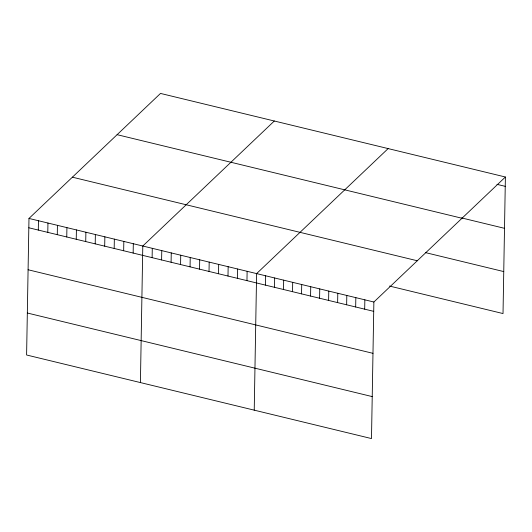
<?xml version="1.0" encoding="UTF-8"?>
<svg xmlns="http://www.w3.org/2000/svg" width="532" height="532" viewBox="0 0 532 532"><rect width="100%" height="100%" fill="white"/><g stroke="black" fill="none" stroke-linecap="round" stroke-linejoin="round"><path stroke-width="0.8" d="M28.981 218.439L26.6 354.997L371.489 438.574L373.876 302.016L505.4 177.003L160.511 93.426L28.981 218.439L373.876 302.016M38.304 230.077L38.47 220.733M47.787 232.371L47.953 223.034M57.276 234.672L57.436 225.335M66.759 236.973L66.919 227.63M76.242 239.267L76.409 229.93M85.725 241.568L85.891 232.225M95.215 243.869L95.374 234.526M104.698 246.163L104.857 236.826M114.18 248.464L114.347 239.121M123.663 250.758L123.83 241.422M133.153 253.059L133.313 243.723M140.415 382.581L142.795 246.017L274.326 121.003M152.119 257.654L152.285 248.318M161.602 259.955L161.768 250.612M171.091 262.256L171.251 252.913M180.574 264.55L180.734 255.214M190.057 266.851L190.223 257.508M199.54 269.145L199.706 259.809M209.023 271.446L209.189 262.103M218.512 273.747L218.672 264.404M227.995 276.042L228.155 266.705M237.478 278.342L237.644 268.999M246.961 280.637L247.127 271.3M254.23 410.159L256.61 273.601L388.141 148.588M265.468 285.125L265.634 275.782M274.485 287.307L274.652 277.97M283.509 289.494L283.669 280.158M292.527 291.682L292.693 282.339M301.551 293.87L301.711 284.527M310.568 296.051L310.735 286.715M319.592 298.239L319.752 288.896M328.61 300.427L328.776 291.084M337.627 302.608L337.793 293.272M346.651 304.796L346.811 295.46M355.669 306.984L355.835 297.641M364.693 309.165L364.852 299.829M505.4 177.003L503.019 313.561L389.51 286.056M496.968 184.338L505.234 186.34M461.656 217.94L504.502 228.321M117.106 134.676L461.995 218.253M425.573 252.633L503.751 271.579M72.385 177.183L417.281 260.76M28.821 227.776L373.71 311.353M28.09 269.757L372.979 353.334M27.332 313.016L372.22 396.593"/></g></svg>
